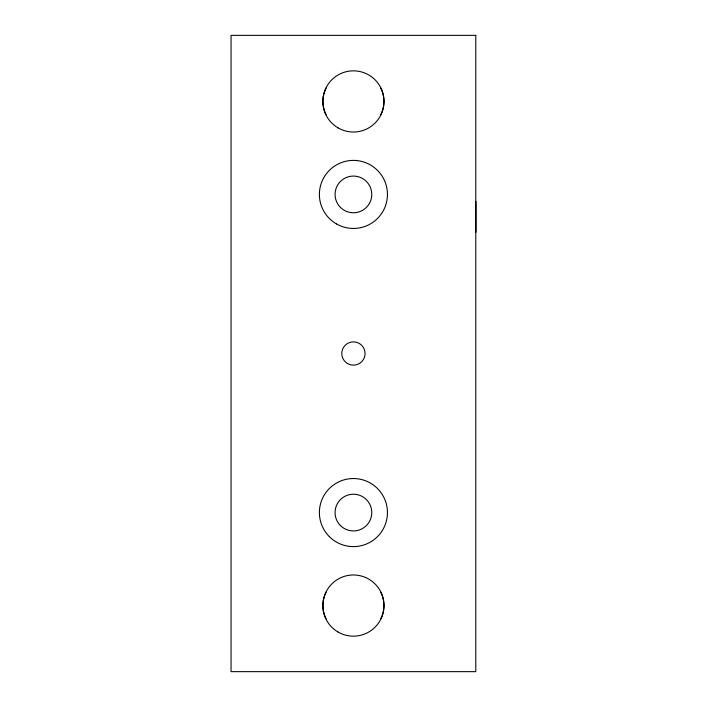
<?xml version="1.0" encoding="UTF-8"?>
<svg xmlns="http://www.w3.org/2000/svg" width="707" height="707" viewBox="0 0 707 707"><rect width="100%" height="100%" fill="white"/><g stroke="black" fill="none" stroke-linecap="round" stroke-linejoin="round"><path stroke-width="1.06" d="M326.174 87.968C321.888 96.276 321.888 106.58 326.174 114.888M380.675 114.888C384.962 106.58 384.962 96.276 380.675 87.968M326.174 592.113C321.888 600.42 321.888 610.724 326.174 619.032M380.675 619.032C384.962 610.724 384.962 600.42 380.675 592.113M475.944 201.424L475.944 232.143M475.784 35.35L231.056 35.35L231.056 671.65L475.784 671.65L475.784 35.35M338.132 127.923A30.595 30.595 0 0 0 384.016 101.428A30.595 30.595 0 0 0 338.132 74.933A30.595 30.595 0 0 0 338.132 127.923M347.605 363.575A11.63 11.63 0 0 0 365.051 353.5A11.63 11.63 0 0 0 347.605 343.425A11.63 11.63 0 0 0 347.605 363.575M336.408 223.898A34.033 34.033 0 0 0 387.454 194.425A34.033 34.033 0 0 0 336.408 164.952A34.033 34.033 0 0 0 336.408 223.898M340.447 207.407A18.355 18.355 0 0 0 371.148 199.18A18.355 18.355 0 0 0 348.675 176.697A18.355 18.355 0 0 0 340.447 207.407M338.132 632.067A30.595 30.595 0 0 0 384.016 605.572A30.595 30.595 0 0 0 338.132 579.077A30.595 30.595 0 0 0 338.132 632.067M329.356 536.64A34.033 34.033 0 0 0 386.296 521.386A34.033 34.033 0 0 0 344.618 479.7A34.033 34.033 0 0 0 329.356 536.64M340.447 525.557A18.355 18.355 0 0 0 371.148 517.33A18.355 18.355 0 0 0 348.675 494.847A18.355 18.355 0 0 0 340.447 525.557"/></g></svg>
